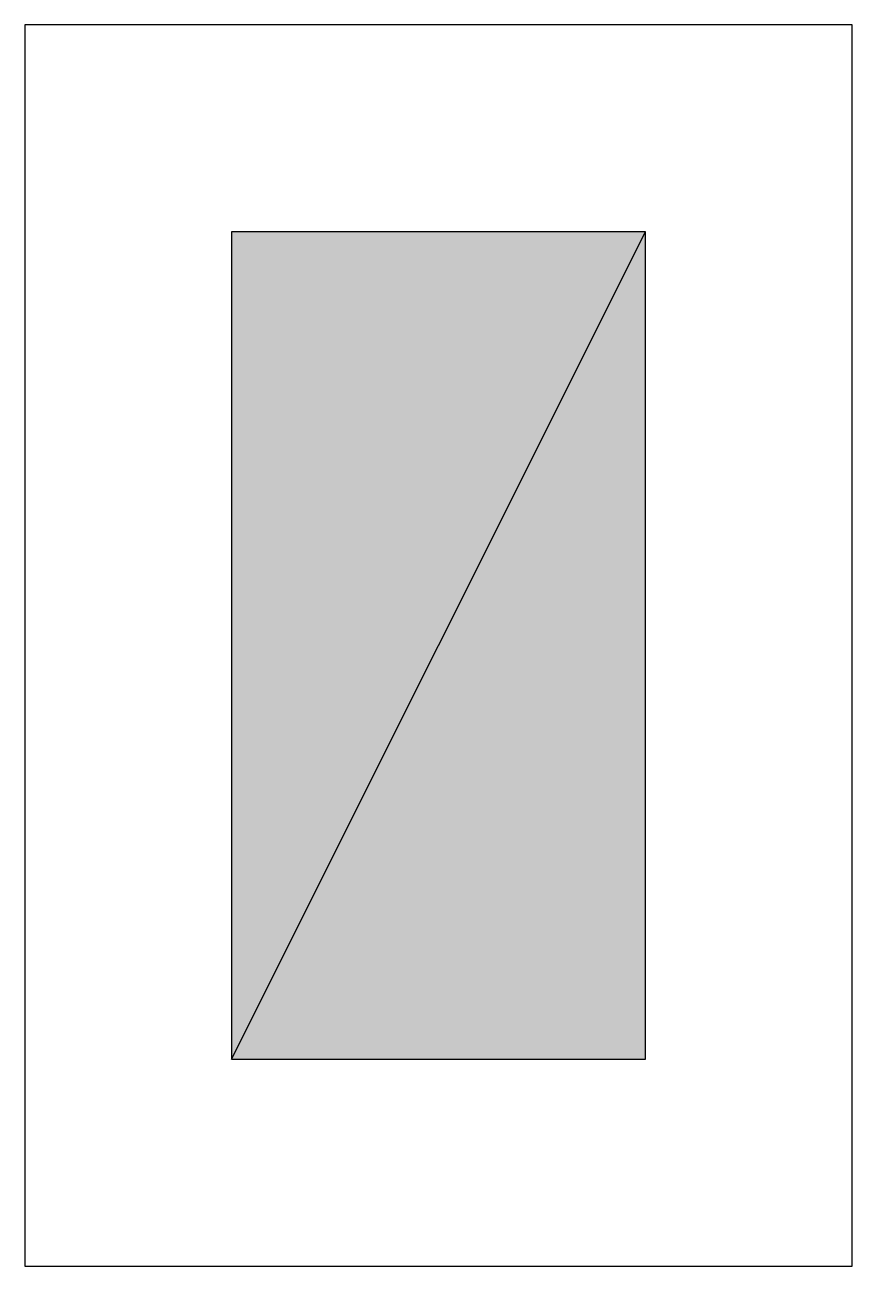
# Model space of a CAD drawing. Extents: x -1 to 1, y -1.5 to 1.5.
import ezdxf

# ---------------------------------------------------------------- set-up
doc = ezdxf.new("R2010")
doc.units = 0

msp = doc.modelspace()

# ---------------------------------------------------------------- hatches: boundary and pattern name
msp.add_hatch(color=256).paths.add_polyline_path([(0.5, -1), (0.5, 1), (-0.5, 1), (-0.5, -1)])

# ---------------------------------------------------------------- linework, layer by layer
msp.add_line((-0.5, -1), (0.5, 1))
at = {"flags": 128}
for points in [[(1, -1.5), (1, 1.5), (-1, 1.5), (-1, -1.5)], [(0.5, -1), (0.5, 1), (-0.5, 1), (-0.5, -1)]]:
    msp.add_lwpolyline(points, close=True, dxfattribs=at)

doc.saveas('drawing.dxf')
